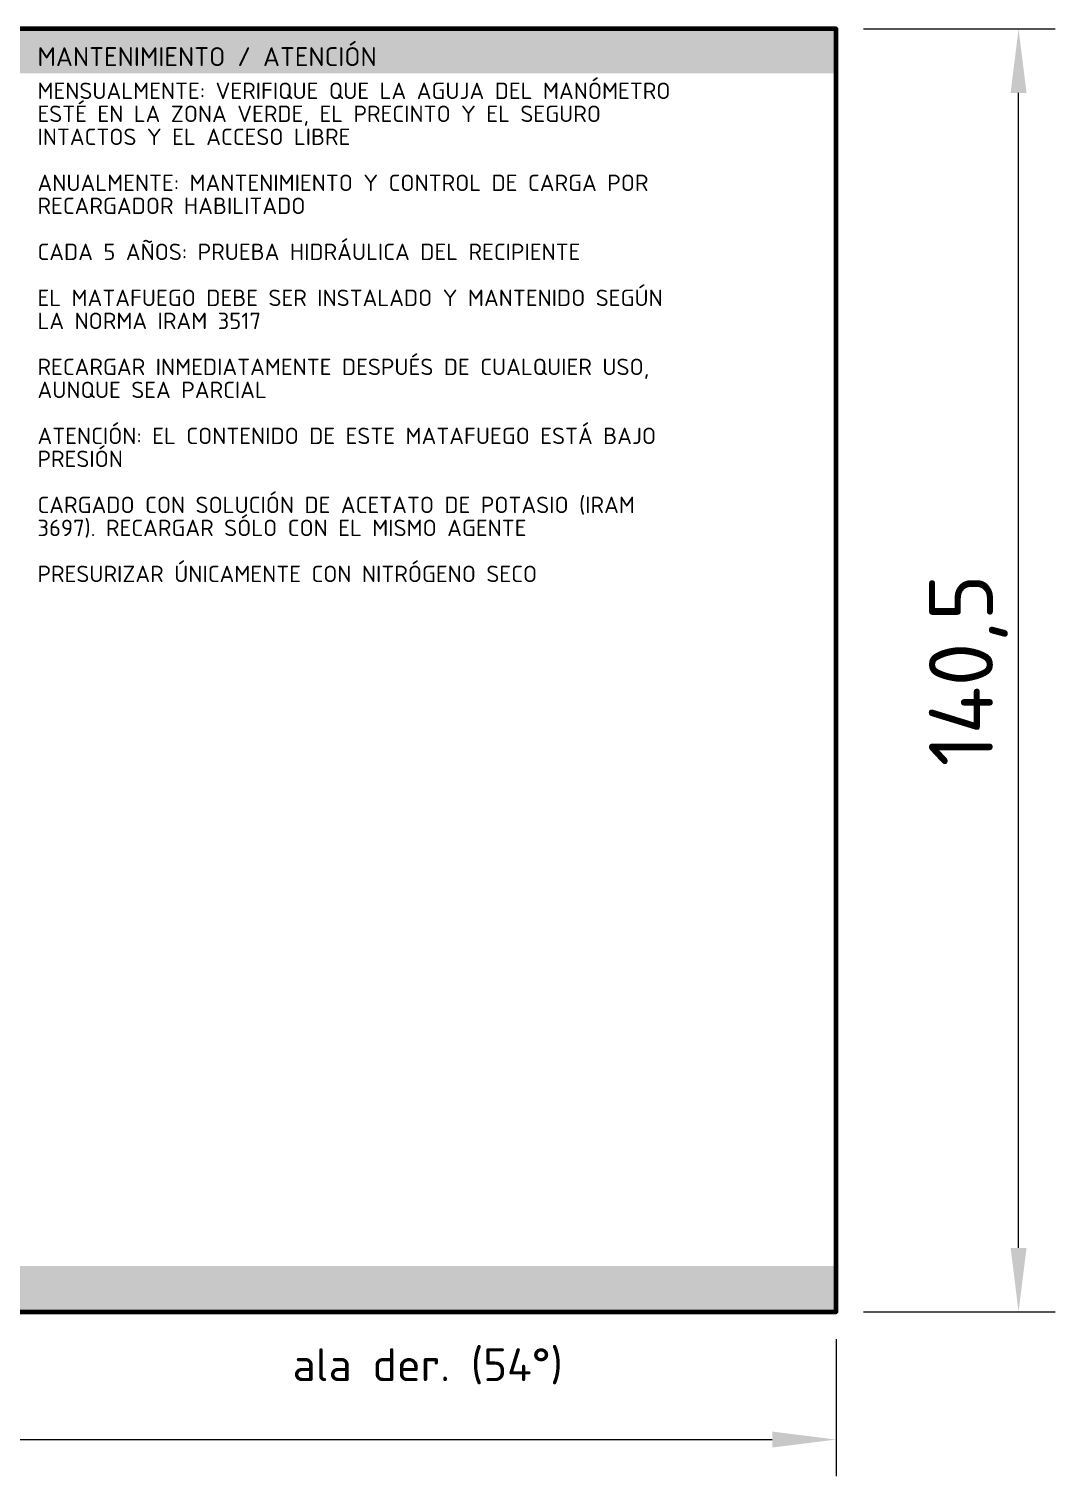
# Model space of a CAD drawing. Header units: millimetres. Extents: x 0 to 2382, y 0 to 420.
# Drawn here: x 2007.3 to 2063.5, y 254.4 to 333.6 of the extents above; entities that cross this region are included whole.
import ezdxf
from ezdxf.enums import TextEntityAlignment as Align

# ---------------------------------------------------------------- set-up
doc = ezdxf.new("R2010")
doc.units = ezdxf.units.MM
for name, color, linetype, lineweight in [('01-VISIBLE', 7, 'CONTINUOUS', 70), ('04-COTA', 3, 'CONTINUOUS', 18), ('08-FINA', 5, 'CONTINUOUS', 18), ('13-GRAFICA', 30, 'CONTINUOUS', 18)]:
    doc.layers.add(name, color=color, linetype=linetype, lineweight=lineweight)
doc.styles.add('ISO3098', font='isocpeur.ttf')
doc.dimstyles.new('FLAMA-IRAM', dxfattribs={"dimtxt": 3.5, "dimasz": 3.5, "dimexe": 2, "dimexo": 1.5, "dimgap": 1, "dimtad": 1, "dimdec": 1, "dimtxsty": 'ISO3098', "dimblk": 'IRAM_FLECHA', "dimblk1": 'IRAM_FLECHA', "dimblk2": 'IRAM_FLECHA', "dimcen": 2.5, "dimclrd": 256, "dimclre": 256, "dimclrt": 256, "dimazin": 3, "dimtfac": 1, "dimtmove": 0, "dimatfit": 3, "dimlwd": 18, "dimlwe": 18})

# ---------------------------------------------------------------- blocks, each defined once
blk = doc.blocks.new('IRAM_FLECHA')
blk.add_solid([(0, 0), (-1, 0.125), (-1, -0.125)])

msp = doc.modelspace()

# ---------------------------------------------------------------- hatches: boundary and pattern name
at = {"layer": '13-GRAFICA', "true_color": 0xffd200}
h = msp.add_hatch(color=7, dxfattribs=at)
h.dxf.hatch_style = 1
h.paths.add_polyline_path([(2051.535, 331.197), (2051.535, 333.632), (2006.768, 333.632), (2006.768, 331.197)])
h = msp.add_hatch(color=7, dxfattribs=at)
h.dxf.hatch_style = 1
h.paths.add_polyline_path([(2051.535, 263.368), (2051.535, 265.878), (1872.465, 265.878), (1872.465, 263.368)])

# ---------------------------------------------------------------- linework, layer by layer
at = {"layer": '01-VISIBLE'}
msp.add_lwpolyline([(1872.465, 263.368), (2051.535, 263.368), (2051.535, 333.632), (1872.465, 333.632)], close=True, dxfattribs=at)

# ---------------------------------------------------------------- texts
at = {"layer": '08-FINA', "style": 'ISO3098'}
msp.add_text('ala der. (54°)', height=1.8, dxfattribs=at).set_placement((2029.152, 261.368), align=Align.TOP_CENTER)
at = {"layer": '13-GRAFICA', "true_color": 0x191919, "style": 'ISO3098'}
for s, height, p in [('MANTENIMIENTO / ATENCIÓN', 1.035, (2007.768, 332.632)), ('MENSUALMENTE: VERIFIQUE QUE LA AGUJA DEL MANÓMETRO', 0.9, (2007.768, 330.692)), ('ESTÉ EN LA ZONA VERDE, EL PRECINTO Y EL SEGURO', 0.9, (2007.768, 329.432)), ('INTACTOS Y EL ACCESO LIBRE', 0.9, (2007.768, 328.172)), ('ANUALMENTE: MANTENIMIENTO Y CONTROL DE CARGA POR', 0.9, (2007.768, 325.652)), ('RECARGADOR HABILITADO', 0.9, (2007.768, 324.392)), ('CADA 5 AÑOS: PRUEBA HIDRÁULICA DEL RECIPIENTE', 0.9, (2007.768, 321.872)), ('EL MATAFUEGO DEBE SER INSTALADO Y MANTENIDO SEGÚN', 0.9, (2007.768, 319.352)), ('LA NORMA IRAM 3517', 0.9, (2007.768, 318.092)), ('RECARGAR INMEDIATAMENTE DESPUÉS DE CUALQUIER USO,', 0.9, (2007.768, 315.572)), ('AUNQUE SEA PARCIAL', 0.9, (2007.768, 314.312)), ('ATENCIÓN: EL CONTENIDO DE ESTE MATAFUEGO ESTÁ BAJO', 0.9, (2007.768, 311.792)), ('PRESIÓN', 0.9, (2007.768, 310.532)), ('CARGADO CON SOLUCIÓN DE ACETATO DE POTASIO (IRAM', 0.9, (2007.768, 308.012)), ('3697). RECARGAR SÓLO CON EL MISMO AGENTE', 0.9, (2007.768, 306.752)), ('PRESURIZAR ÚNICAMENTE CON NITRÓGENO SECO', 0.9, (2007.768, 304.232))]:
    msp.add_text(s, height=height, dxfattribs=at).set_placement(p, align=Align.TOP_LEFT)

# ---------------------------------------------------------------- dimensions: what is measured, and where the dimension line sits
at = {"layer": '04-COTA'}
msp.add_linear_dim(base=(2061.535, 263.368), p1=(2051.535, 263.368), p2=(2051.535, 333.632), angle=90, dimstyle='FLAMA-IRAM', override={"dimlfac": 2}, dxfattribs=at).render()
msp.add_linear_dim(base=(1872.465, 256.368), p1=(1872.465, 263.368), p2=(2051.535, 263.368), dimstyle='FLAMA-IRAM', override={"dimlfac": 2}, dxfattribs=at).render()

doc.saveas('drawing.dxf')
